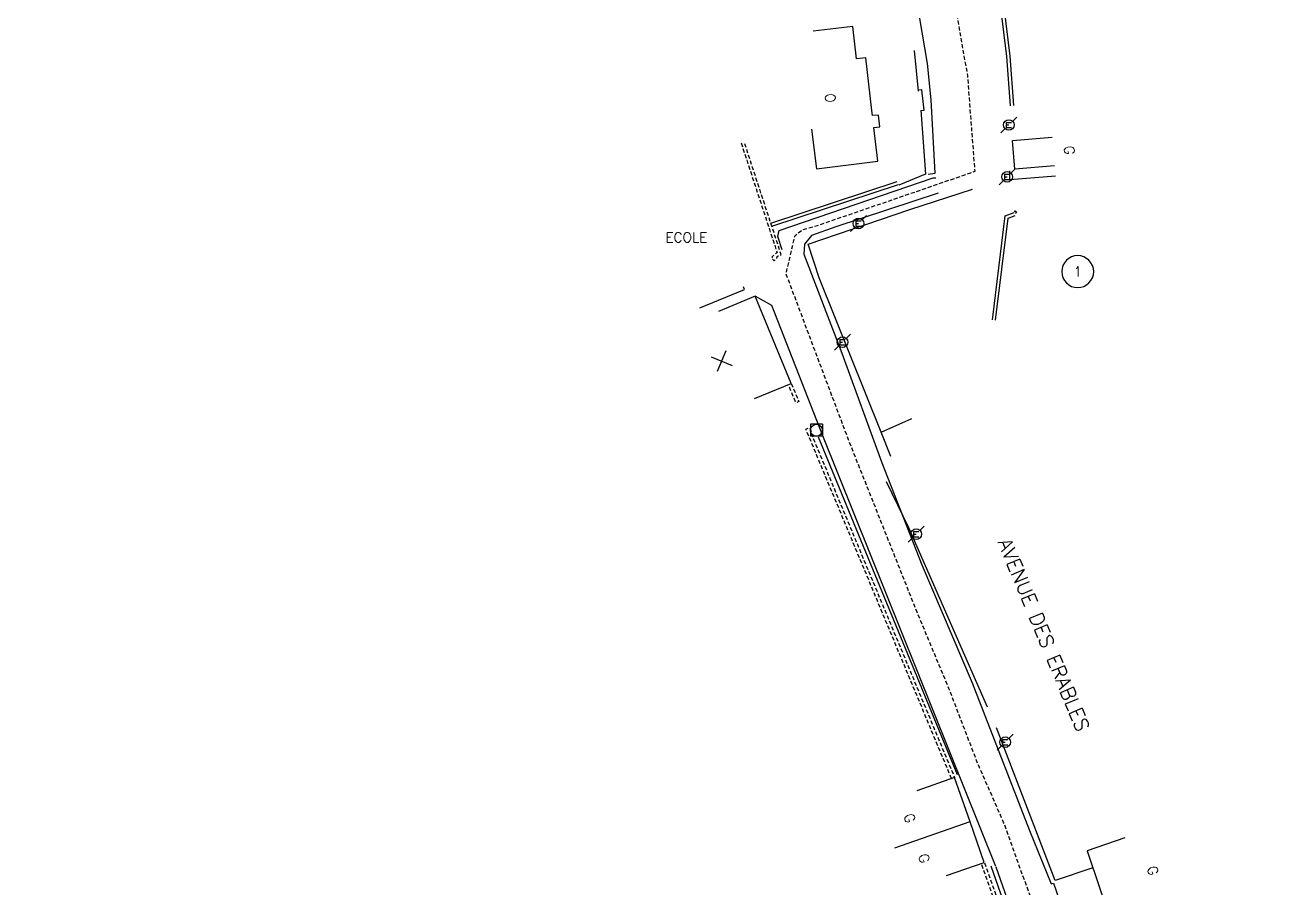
# Model space of a CAD drawing. Header units: millimetres. Extents: x 79000 to 80002, y 144000 to 145000.
# Drawn here: x 79634.7 to 79790.5, y 144415.4 to 144523.5 of the extents above; entities that cross this region are included whole.
import ezdxf
from ezdxf.enums import TextEntityAlignment as Align

# ---------------------------------------------------------------- set-up
doc = ezdxf.new("R2010")
doc.units = ezdxf.units.MM
doc.linetypes.add('DASHED', pattern=[0.75, 0.5, -0.25])
doc.layers.get('0').update_dxf_attribs({"linetype": 'CONTINUOUS'})
for name, color, linetype in [('W0001', 6, 'DASHED'), ('W0008', 7, 'CONTINUOUS'), ('W0100', 7, 'CONTINUOUS'), ('W0112', 1, 'DASHED'), ('W0310', 3, 'CONTINUOUS'), ('W0322', 7, 'CONTINUOUS'), ('W0420', 7, 'CONTINUOUS'), ('W0471', 7, 'CONTINUOUS'), ('W0984', 7, 'CONTINUOUS'), ('W0989', 7, 'CONTINUOUS'), ('W0991', 7, 'CONTINUOUS'), ('W1102', 7, 'CONTINUOUS')]:
    doc.layers.add(name, color=color, linetype=linetype)
doc.styles.get("Standard").update_dxf_attribs({"font": 'romans.shx', "width": 0.85})

# ---------------------------------------------------------------- blocks, each defined once
blk = doc.blocks.new('T471')
for p, q in [((-0.333334, 0.333334), (-0.333334, -0.333334)), ((-0.333334, 0.333334), (0.333334, 0.333334)), ((-0.333334, 0), (0, 0)), ((0.500001, 0.500001), (1.000002, 1.000002)), ((-0.500001, -0.500001), (-1.000002, -1.000002)), ((-0.333334, -0.333334), (0.333334, -0.333334))]:
    blk.add_line(p, q)
blk.add_ellipse((0, 0), major_axis=(0.471405, 0.471405), ratio=1, start_param=5.4977871438, end_param=11.780972451)
blk = doc.blocks.new('T420')
for p, q in [((0.75, 0.75), (-0.75, 0.75)), ((-0.75, 0.75), (-0.75, -0.75)), ((0.75, 0.75), (0.75, -0.75)), ((0.75, -0.75), (-0.75, -0.75))]:
    blk.add_line(p, q)
blk.add_ellipse((0, 0), major_axis=(-0.53, 0.53), ratio=1, start_param=3.926991, end_param=10.210176)
blk = doc.blocks.new('t991o')
at = {"color": 0, "linetype": 'Continuous'}
for p, q in [((-1, 1), (1, -1)), ((-1, -1), (1, 1))]:
    blk.add_line(p, q, dxfattribs=at)

msp = doc.modelspace()

# ---------------------------------------------------------------- linework, layer by layer
at = {"layer": 'W0001', "flags": 128}
msp.add_lwpolyline([(79787.18, 144340.21), (79772.97, 144378.56), (79762.2, 144409.83), (79757.22, 144423.63), (79753.98, 144431), (79750.37, 144440.41), (79746.38, 144449.96), (79737.8, 144471.54), (79729.98, 144492.34), (79731.1, 144497.12), (79732, 144497.84), (79733.91, 144498.39), (79753.64, 144505.17), (79752.73, 144517.15), (79751.01, 144526.89), (79748.29, 144539.55), (79745.5, 144549.66), (79741.71, 144558.59), (79737.11, 144567.07), (79733.32, 144573.84), (79729.26, 144580.6), (79729.26, 144580.6), (79723.87, 144589.8), (79720.84, 144594.7), (79716.64, 144600.33), (79713.1, 144605.34), (79708.38, 144611.45), (79704.21, 144616.49), (79699.64, 144621.61), (79695.85, 144625.7), (79690.83, 144630.62), (79684.67, 144636.25), (79675.05, 144646.34), (79670.48, 144651.59), (79665.76, 144657.43), (79659.16, 144667.19), (79655.69, 144672.57), (79652.33, 144678.59), (79649.13, 144686.4), (79645.96, 144696.16), (79643.23, 144705.94), (79641.57, 144713.27), (79640.79, 144717.98), (79639.8, 144728.36), (79634.67, 144785.51), (79790.46, 144792.49)], dxfattribs=at)
at = {"layer": 'W0008', "flags": 128}
for points in [[(79747.76, 144504.83), (79748.63, 144504.94), (79748.16, 144514.11), (79747.69, 144518.69), (79746.34, 144526.52), (79746.11, 144527.64), (79745.3, 144531.17), (79745.18, 144531.68), (79744.97, 144532.56), (79744.07, 144536.17), (79743.92, 144536.67), (79743.39, 144538.17)], [(79746.84, 144512.78), (79747.27, 144512.81), (79746.99, 144515.39), (79746.51, 144515.35)], [(79729.51, 144495.33), (79728.97, 144496.99), (79729.1, 144497.75), (79748.39, 144504.37), (79748.73, 144504.37)], [(79749.04, 144502.42), (79736.2, 144498.21), (79733.16, 144497.15), (79732.3, 144496.04), (79732.22, 144494.81), (79736.97, 144482.39), (79741.91, 144468.77), (79746.99, 144455.87), (79753.28, 144441.1), (79760.47, 144422.59), (79763.17, 144415.91), (79763.46, 144416), (79766.77, 144406.49), (79766.48, 144406.4), (79766.83, 144404.37), (79783.89, 144356), (79786.27, 144350.6)], [(79756.25, 144418.12), (79734.57, 144472.05), (79728.2, 144488.38), (79726.13, 144489.53)], [(79774.2, 144364.35), (79774.41, 144364.63), (79774.53, 144364.85), (79774.68, 144365.27), (79774.71, 144365.43), (79774.7, 144365.78), (79774.63, 144366.07), (79767.92, 144384.81), (79756.3, 144418.03)]]:
    msp.add_lwpolyline(points, dxfattribs=at)
at = {"layer": 'W0100', "flags": 128}
for points in [[(79733.18, 144510.44), (79733.8, 144505.48), (79741.45, 144506.44), (79740.97, 144510.66), (79741.73, 144510.74), (79741.55, 144512.22), (79740.8, 144512.14), (79740.73, 144512.79), (79739.98, 144519.4), (79738.8, 144519.27), (79738.34, 144523.3), (79733.37, 144522.74)], [(79763.6, 144505.86), (79758.62, 144505.44), (79758.32, 144509.02), (79763.31, 144509.43)], [(79726.01, 144476.7), (79730.63, 144478.61), (79726.13, 144489.53), (79721.51, 144487.63)], [(79750.05, 144416.98), (79754.78, 144418.6), (79753.03, 144423.7), (79751.08, 144429.24), (79746.37, 144427.58)], [(79772.4, 144421.68), (79767.67, 144420.07), (79767.67, 144420.07), (79770.87, 144410.63), (79775.61, 144412.24)]]:
    msp.add_lwpolyline(points, dxfattribs=at)
at = {"layer": 'W0112', "flags": 128}
for points in [[(79724.35, 144508.73), (79728.86, 144494.97), (79728.78, 144494.94), (79728.18, 144494.43), (79728.29, 144494.33), (79728.19, 144494.22), (79728.49, 144493.95), (79728.85, 144494.34), (79728.78, 144494.41), (79728.98, 144494.59), (79729.37, 144494.71), (79724.74, 144508.85)], [(79730.63, 144478.61), (79731.59, 144476.32), (79731.22, 144476.17), (79730.26, 144478.45)], [(79750.71, 144429.08), (79732.46, 144472.87), (79732.46, 144472.87), (79732.55, 144472.91), (79732.92, 144473.07), (79733.14, 144472.57), (79733.04, 144472.53), (79733.19, 144472.17), (79751.08, 144429.24)], [(79754.83, 144418.57), (79773.8, 144364.63), (79774.07, 144364.72), (79774.2, 144364.34), (79773.92, 144364.21), (79773.98, 144364.1), (79774.07, 144364.06), (79773.78, 144363.1), (79773.4, 144363.21), (79773.62, 144363.93), (79773.39, 144364.4), (79773.45, 144364.42), (79754.45, 144418.43)]]:
    msp.add_lwpolyline(points, dxfattribs=at)
msp.add_lwpolyline([(79758.66, 144500.22), (79758.84, 144500.09), (79758.7, 144499.91), (79758.53, 144500.05)], close=True, dxfattribs=at)
at = {"layer": 'W0310', "flags": 128}
for points in [[(79758.49, 144513.42), (79758.03, 144519.59), (79757.27, 144525.71), (79756.18, 144531.78), (79754.46, 144539.85)], [(79746.04, 144520.32), (79746.53, 144515.2)], [(79746.84, 144512.84), (79747.45, 144504.8), (79744.09, 144503.44)], [(79763.71, 144504.57), (79757.98, 144504.09), (79758.01, 144505.22)], [(79728.08, 144498.68), (79743.91, 144503.89)], [(79734.14, 144491.84), (79732.73, 144496.05), (79745.48, 144500.37), (79753.32, 144502.92)], [(79756.2, 144486.52), (79757.8, 144499.3), (79758.67, 144499.65)], [(79751.46, 144429.57), (79734.03, 144471.89)], [(79742.53, 144466.33), (79745.3, 144460.55), (79755.17, 144438.08)], [(79768.39, 144417.95), (79763.69, 144416.36), (79756.31, 144435.47)], [(79774.27, 144364.89), (79755.66, 144418.16)]]:
    msp.add_lwpolyline(points, dxfattribs=at)
at = {"layer": 'W0322', "flags": 128}
for points in [[(79758.09, 144513.39), (79757.63, 144519.55), (79756.87, 144525.65), (79755.79, 144531.71), (79754.07, 144539.77)], [(79728.21, 144498.3), (79744.04, 144503.51)], [(79755.81, 144486.57), (79757.43, 144499.58), (79758.52, 144500.02)], [(79719.17, 144488.05), (79724.78, 144490.36), (79724.64, 144490.7)], [(79743.08, 144469.44), (79741.87, 144472.49), (79734.14, 144491.84)], [(79741.87, 144472.49), (79745.72, 144474.19)]]:
    msp.add_lwpolyline(points, dxfattribs=at)
at = {"layer": 'W1102', "flags": 128}
msp.add_lwpolyline([(79768.5, 144492.61), (79768.46, 144493), (79768.34, 144493.37), (79768.16, 144493.72), (79767.91, 144494.02), (79767.61, 144494.27), (79767.26, 144494.45), (79766.89, 144494.57), (79766.5, 144494.61), (79766.11, 144494.57), (79765.73, 144494.45), (79765.39, 144494.27), (79765.08, 144494.02), (79764.83, 144493.72), (79764.65, 144493.37), (79764.54, 144493), (79764.5, 144492.61), (79764.54, 144492.22), (79764.65, 144491.84), (79764.83, 144491.49), (79765.08, 144491.19), (79765.39, 144490.94), (79765.73, 144490.76), (79766.11, 144490.64), (79766.5, 144490.61), (79766.89, 144490.64), (79767.26, 144490.76), (79767.61, 144490.94), (79767.91, 144491.19), (79768.16, 144491.49), (79768.34, 144491.84), (79768.46, 144492.22)], close=True, dxfattribs=at)
msp.add_lwpolyline([(79743.58, 144420.42), (79753.02, 144423.74)], dxfattribs=at)

# ---------------------------------------------------------------- block references
at = {"layer": 'W0420'}
msp.add_blockref('T420', (79733.78, 144472.73), dxfattribs=at)
at = {"layer": 'W0471'}
for p in [(79757.87, 144510.97), (79757.66, 144504.47), (79739.04, 144498.63), (79737.04, 144483.77), (79746.28, 144459.72), (79757.41, 144433.68)]:
    msp.add_blockref('T471', p, dxfattribs=at)
at = {"layer": 'W0991', "rotation": 292.4039007867824}
msp.add_blockref('t991o', (79721.91, 144481.4), dxfattribs=at)

# ---------------------------------------------------------------- texts
at = {"layer": 'W0984'}
msp.add_text('ECOLE', height=1.25, dxfattribs=at).set_placement((79717.5, 144496.89), align=Align.MIDDLE)
at = {"layer": 'W0989'}
msp.add_text('AVENUE DES ERABLES', height=1.75, rotation=292.6645, dxfattribs=at).set_placement((79762.27, 144447.09), align=Align.MIDDLE)
at = {"layer": 'W0991'}
for s, rotation, p in [('O', 276.4182, (79735.52, 144514.35)), ('G', 274.7291, (79765.45, 144507.81)), ('G', 289.3878, (79745.45, 144424.16)), ('G', 289.3878, (79747.26, 144419.13)), ('G', 288.7358, (79775.9, 144417.6))]:
    msp.add_text(s, height=1.25, rotation=rotation, dxfattribs=at).set_placement(p, align=Align.MIDDLE)
msp.add_text('1', height=1.25, dxfattribs=at).set_placement((79766.5, 144492.61), align=Align.MIDDLE)

doc.saveas('drawing.dxf')
